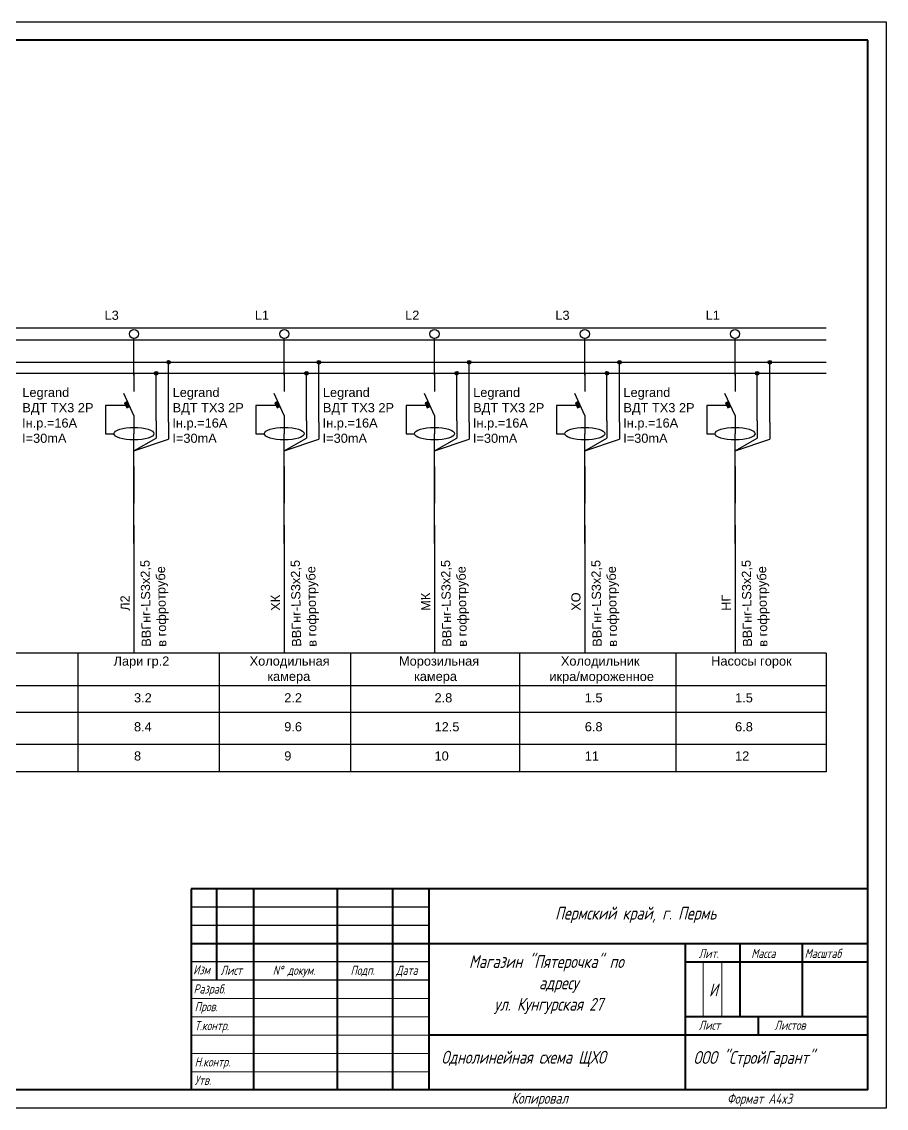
# Model space of a CAD drawing. Header units: millimetres. Extents: x 864 to 1494, y 450 to 747.
# Drawn here: x 1257.8 to 1494.1, y 449.6 to 746.6 of the extents above; entities that cross this region are included whole.
import ezdxf
from ezdxf.enums import TextEntityAlignment as Align

# ---------------------------------------------------------------- set-up
doc = ezdxf.new("R2010")
doc.units = ezdxf.units.MM
doc.layers.add('KONTUR', color=7, linetype='Continuous')
for name, color, linetype, lineweight in [('Основная', 7, 'Continuous', 40), ('текст', 7, 'Continuous', 30), ('тонкая', 7, 'Continuous', 20)]:
    doc.layers.add(name, color=color, linetype=linetype, lineweight=lineweight)
doc.styles.get("Standard").update_dxf_attribs({"font": 'arial.ttf'})
doc.styles.add('стиль1', font='romans.shx', dxfattribs={"width": 0.75, "oblique": 15, "height": 3.5})

# ---------------------------------------------------------------- blocks, each defined once
blk = doc.blocks.new('*U2')
for p, q in [((-11.38, 1.63), (504.29, 1.63)), ((-11.38, -1.63), (504.29, -1.63)), ((-11.38, -7.75), (504.29, -7.73)), ((-11.38, -10.75), (504.29, -10.73))]:
    blk.add_line(p, q)
at = {"char_height": 2.5, "attachment_point": 1}
for s, insert in [('N', (-17.4, -6.18)), ('PE', (-17.78, -10.21))]:
    blk.add_mtext_dynamic_manual_height_columns(s, width=0.9388, gutter_width=12.5, heights=[0], dxfattribs=dict(at, insert=insert))
blk = doc.blocks.new('*U6')
h = blk.add_hatch(color=256)
h.dxf.hatch_style = 1
h.paths.add_polyline_path([(8.98, -7.75, 1), (9.98, -7.75, 1)])
h = blk.add_hatch(color=256)
h.dxf.hatch_style = 1
h.paths.add_polyline_path([(5.56, -10.75, 1), (6.56, -10.75, 1)])
h = blk.add_hatch(color=256)
h.dxf.hatch_style = 1
h.paths.add_polyline_path([(-1.74, -18.47), (-2.58, -18.86), (-1.97, -20.2), (-1.12, -19.81)])
for p, q in [((0, -11.25), (0, -1.25)), ((9.48, -24.08), (9.48, -8.25)), ((0, -10.76), (0, -15.76)), ((6.06, -23.77), (6.06, -11.25)), ((0, -22.27), (-2.75, -16.27)), ((-2.28, -19.53), (-7.74, -19.53)), ((-7.74, -19.53), (-7.74, -27.27)), ((0, -22.27), (0, -27.27)), ((6.06, -23.77), (6.06, -28.46)), ((9.48, -24.08), (9.48, -28.78)), ((-7.74, -27.27), (-5.46, -27.27)), ((0.01, -41.25), (0, -27.27)), ((0, -31.96), (6.06, -28.46)), ((0, -31.96), (9.48, -28.78)), ((0.01, -36.25), (0.01, -46.25)), ((0.01, -57.27), (0.01, -41.25)), ((0.01, -52.27), (0.01, -57.27)), ((0.01, -57.27), (0.01, -87.24))]:
    blk.add_line(p, q)
at = {"linetype": 'Continuous'}
for p, q in [((-1.72, -18.46), (-2.58, -18.86)), ((-2.58, -18.86), (-1.97, -20.2)), ((-1.97, -20.2), (-1.11, -19.81)), ((-1.97, -20.2), (-1.97, -20.2))]:
    blk.add_line(p, q, dxfattribs=at)
for centre, radius in [((0, 0), 1.25), ((9.48, -7.75), 0.5), ((6.06, -10.75), 0.5)]:
    blk.add_circle(centre, radius)
blk.add_ellipse((0, -27.27), major_axis=(-5.46, 0), ratio=0.309309)
for tag, p in [('Подключение', (-8.04, 3.85)), ('УЗО1_001', (-30.51, -17.24)), ('УЗО1_002', (-30.51, -21.42)), ('УЗО1_003', (-30.58, -25.59)), ('УЗО1_004', (-30.58, -29.77)), ('Обозначение_001', (-9.72, -90.67)), ('Обозначение_002', (-9.45, -94.88)), ('ТокРасч', (0.01, -108.63)), ('Колонка', (0.01, -116.61))]:
    blk.add_attdef(tag, p, '', height=2.5)
for tag, p in [('Длина', (2.43, -53.61)), ('Маркер', (-3.63, -75.71)), ('Способ', (6.35, -85.54)), ('Марка', (2.14, -85.54))]:
    blk.add_attdef(tag, text='', height=2.5, rotation=90.9399).set_placement(p, align=Align.TOP_LEFT)
blk.add_attdef('Мощность', text='', height=2.5).set_placement((0.01, -98.22), align=Align.TOP_LEFT)
blk = doc.blocks.new('*U9')
h = blk.add_hatch(color=256)
h.dxf.hatch_style = 1
h.paths.add_polyline_path([(8.98, -7.75, 1), (9.98, -7.75, 1)])
h = blk.add_hatch(color=256)
h.dxf.hatch_style = 1
h.paths.add_polyline_path([(5.56, -10.75, 1), (6.56, -10.75, 1)])
h = blk.add_hatch(color=256)
h.dxf.hatch_style = 1
h.paths.add_polyline_path([(-1.74, -18.47), (-2.58, -18.86), (-1.97, -20.2), (-1.12, -19.81)])
for p, q in [((0, -11.25), (0, -1.25)), ((9.48, -24.08), (9.48, -8.25)), ((0, -10.76), (0, -15.76)), ((6.06, -23.77), (6.06, -11.25)), ((0, -22.27), (-2.75, -16.27)), ((-2.28, -19.53), (-7.74, -19.53)), ((-7.74, -19.53), (-7.74, -27.27)), ((0, -22.27), (0, -27.27)), ((6.06, -23.77), (6.06, -28.46)), ((9.48, -24.08), (9.48, -28.78)), ((-7.74, -27.27), (-5.46, -27.27)), ((0.01, -41.25), (0, -27.27)), ((0, -31.96), (6.06, -28.46)), ((0, -31.96), (9.48, -28.78)), ((0.01, -36.25), (0.01, -46.25)), ((0.01, -57.27), (0.01, -41.25)), ((0.01, -52.27), (0.01, -57.27)), ((0.01, -57.27), (0.01, -87.24))]:
    blk.add_line(p, q)
at = {"linetype": 'Continuous'}
for p, q in [((-1.72, -18.46), (-2.58, -18.86)), ((-2.58, -18.86), (-1.97, -20.2)), ((-1.97, -20.2), (-1.11, -19.81)), ((-1.97, -20.2), (-1.97, -20.2))]:
    blk.add_line(p, q, dxfattribs=at)
for centre, radius in [((0, 0), 1.25), ((9.48, -7.75), 0.5), ((6.06, -10.75), 0.5)]:
    blk.add_circle(centre, radius)
blk.add_ellipse((0, -27.27), major_axis=(-5.46, 0), ratio=0.309309)
for tag, p in [('Подключение', (-8.04, 3.85)), ('УЗО1_001', (-30.51, -17.24)), ('УЗО1_002', (-30.51, -21.42)), ('УЗО1_003', (-30.58, -25.59)), ('УЗО1_004', (-30.58, -29.77)), ('Обозначение_001', (-9.72, -90.67)), ('Обозначение_002', (-9.45, -94.88)), ('ТокРасч', (0.01, -108.63)), ('Колонка', (0.01, -116.61))]:
    blk.add_attdef(tag, p, '', height=2.5)
for tag, p in [('Длина', (2.43, -53.61)), ('Маркер', (-3.63, -75.71)), ('Способ', (6.35, -85.54)), ('Марка', (2.14, -85.54))]:
    blk.add_attdef(tag, text='', height=2.5, rotation=90.9399).set_placement(p, align=Align.TOP_LEFT)
blk.add_attdef('Мощность', text='', height=2.5).set_placement((0.01, -98.22), align=Align.TOP_LEFT)
blk = doc.blocks.new('*U10')
h = blk.add_hatch(color=256)
h.dxf.hatch_style = 1
h.paths.add_polyline_path([(8.98, -7.75, 1), (9.98, -7.75, 1)])
h = blk.add_hatch(color=256)
h.dxf.hatch_style = 1
h.paths.add_polyline_path([(5.56, -10.75, 1), (6.56, -10.75, 1)])
h = blk.add_hatch(color=256)
h.dxf.hatch_style = 1
h.paths.add_polyline_path([(-1.74, -18.47), (-2.58, -18.86), (-1.97, -20.2), (-1.12, -19.81)])
for p, q in [((0, -11.25), (0, -1.25)), ((9.48, -24.08), (9.48, -8.25)), ((0, -10.76), (0, -15.76)), ((6.06, -23.77), (6.06, -11.25)), ((0, -22.27), (-2.75, -16.27)), ((-2.28, -19.53), (-7.74, -19.53)), ((-7.74, -19.53), (-7.74, -27.27)), ((0, -22.27), (0, -27.27)), ((6.06, -23.77), (6.06, -28.46)), ((9.48, -24.08), (9.48, -28.78)), ((-7.74, -27.27), (-5.46, -27.27)), ((0.01, -41.25), (0, -27.27)), ((0, -31.96), (6.06, -28.46)), ((0, -31.96), (9.48, -28.78)), ((0.01, -36.25), (0.01, -46.25)), ((0.01, -57.27), (0.01, -41.25)), ((0.01, -52.27), (0.01, -57.27)), ((0.01, -57.27), (0.01, -87.24))]:
    blk.add_line(p, q)
at = {"linetype": 'Continuous'}
for p, q in [((-1.72, -18.46), (-2.58, -18.86)), ((-2.58, -18.86), (-1.97, -20.2)), ((-1.97, -20.2), (-1.11, -19.81)), ((-1.97, -20.2), (-1.97, -20.2))]:
    blk.add_line(p, q, dxfattribs=at)
for centre, radius in [((0, 0), 1.25), ((9.48, -7.75), 0.5), ((6.06, -10.75), 0.5)]:
    blk.add_circle(centre, radius)
blk.add_ellipse((0, -27.27), major_axis=(-5.46, 0), ratio=0.309309)
for tag, p in [('Подключение', (-8.04, 3.85)), ('УЗО1_001', (-30.51, -17.24)), ('УЗО1_002', (-30.51, -21.42)), ('УЗО1_003', (-30.58, -25.59)), ('УЗО1_004', (-30.58, -29.77)), ('Обозначение_001', (-9.72, -90.67)), ('Обозначение_002', (-9.45, -94.88)), ('ТокРасч', (0.01, -108.63)), ('Колонка', (0.01, -116.61))]:
    blk.add_attdef(tag, p, '', height=2.5)
for tag, p in [('Длина', (2.43, -53.61)), ('Маркер', (-3.63, -75.71)), ('Способ', (6.35, -85.54)), ('Марка', (2.14, -85.54))]:
    blk.add_attdef(tag, text='', height=2.5, rotation=90.9399).set_placement(p, align=Align.TOP_LEFT)
blk.add_attdef('Мощность', text='', height=2.5).set_placement((0.01, -98.22), align=Align.TOP_LEFT)
blk = doc.blocks.new('*U11')
h = blk.add_hatch(color=256)
h.dxf.hatch_style = 1
h.paths.add_polyline_path([(8.98, -7.75, 1), (9.98, -7.75, 1)])
h = blk.add_hatch(color=256)
h.dxf.hatch_style = 1
h.paths.add_polyline_path([(5.56, -10.75, 1), (6.56, -10.75, 1)])
h = blk.add_hatch(color=256)
h.dxf.hatch_style = 1
h.paths.add_polyline_path([(-1.74, -18.47), (-2.58, -18.86), (-1.97, -20.2), (-1.12, -19.81)])
for p, q in [((0, -11.25), (0, -1.25)), ((9.48, -24.08), (9.48, -8.25)), ((0, -10.76), (0, -15.76)), ((6.06, -23.77), (6.06, -11.25)), ((0, -22.27), (-2.75, -16.27)), ((-2.28, -19.53), (-7.74, -19.53)), ((-7.74, -19.53), (-7.74, -27.27)), ((0, -22.27), (0, -27.27)), ((6.06, -23.77), (6.06, -28.46)), ((9.48, -24.08), (9.48, -28.78)), ((-7.74, -27.27), (-5.46, -27.27)), ((0.01, -41.25), (0, -27.27)), ((0, -31.96), (6.06, -28.46)), ((0, -31.96), (9.48, -28.78)), ((0.01, -36.25), (0.01, -46.25)), ((0.01, -57.27), (0.01, -41.25)), ((0.01, -52.27), (0.01, -57.27)), ((0.01, -57.27), (0.01, -87.24))]:
    blk.add_line(p, q)
at = {"linetype": 'Continuous'}
for p, q in [((-1.72, -18.46), (-2.58, -18.86)), ((-2.58, -18.86), (-1.97, -20.2)), ((-1.97, -20.2), (-1.11, -19.81)), ((-1.97, -20.2), (-1.97, -20.2))]:
    blk.add_line(p, q, dxfattribs=at)
for centre, radius in [((0, 0), 1.25), ((9.48, -7.75), 0.5), ((6.06, -10.75), 0.5)]:
    blk.add_circle(centre, radius)
blk.add_ellipse((0, -27.27), major_axis=(-5.46, 0), ratio=0.309309)
for tag, p in [('Подключение', (-8.04, 3.85)), ('УЗО1_001', (-30.51, -17.24)), ('УЗО1_002', (-30.51, -21.42)), ('УЗО1_003', (-30.58, -25.59)), ('УЗО1_004', (-30.58, -29.77)), ('Обозначение_001', (-9.72, -90.67)), ('Обозначение_002', (-9.45, -94.88)), ('ТокРасч', (0.01, -108.63)), ('Колонка', (0.01, -116.61))]:
    blk.add_attdef(tag, p, '', height=2.5)
for tag, p in [('Длина', (2.43, -53.61)), ('Маркер', (-3.63, -75.71)), ('Способ', (6.35, -85.54)), ('Марка', (2.14, -85.54))]:
    blk.add_attdef(tag, text='', height=2.5, rotation=90.9399).set_placement(p, align=Align.TOP_LEFT)
blk.add_attdef('Мощность', text='', height=2.5).set_placement((0.01, -98.22), align=Align.TOP_LEFT)
blk = doc.blocks.new('*U12')
h = blk.add_hatch(color=256)
h.dxf.hatch_style = 1
h.paths.add_polyline_path([(8.98, -7.75, 1), (9.98, -7.75, 1)])
h = blk.add_hatch(color=256)
h.dxf.hatch_style = 1
h.paths.add_polyline_path([(5.56, -10.75, 1), (6.56, -10.75, 1)])
h = blk.add_hatch(color=256)
h.dxf.hatch_style = 1
h.paths.add_polyline_path([(-1.74, -18.47), (-2.58, -18.86), (-1.97, -20.2), (-1.12, -19.81)])
for p, q in [((0, -11.25), (0, -1.25)), ((9.48, -24.08), (9.48, -8.25)), ((0, -10.76), (0, -15.76)), ((6.06, -23.77), (6.06, -11.25)), ((0, -22.27), (-2.75, -16.27)), ((-2.28, -19.53), (-7.74, -19.53)), ((-7.74, -19.53), (-7.74, -27.27)), ((0, -22.27), (0, -27.27)), ((6.06, -23.77), (6.06, -28.46)), ((9.48, -24.08), (9.48, -28.78)), ((-7.74, -27.27), (-5.46, -27.27)), ((0.01, -41.25), (0, -27.27)), ((0, -31.96), (6.06, -28.46)), ((0, -31.96), (9.48, -28.78)), ((0.01, -36.25), (0.01, -46.25)), ((0.01, -57.27), (0.01, -41.25)), ((0.01, -52.27), (0.01, -57.27)), ((0.01, -57.27), (0.01, -87.24))]:
    blk.add_line(p, q)
at = {"linetype": 'Continuous'}
for p, q in [((-1.72, -18.46), (-2.58, -18.86)), ((-2.58, -18.86), (-1.97, -20.2)), ((-1.97, -20.2), (-1.11, -19.81)), ((-1.97, -20.2), (-1.97, -20.2))]:
    blk.add_line(p, q, dxfattribs=at)
for centre, radius in [((0, 0), 1.25), ((9.48, -7.75), 0.5), ((6.06, -10.75), 0.5)]:
    blk.add_circle(centre, radius)
blk.add_ellipse((0, -27.27), major_axis=(-5.46, 0), ratio=0.309309)
for tag, p in [('Подключение', (-8.04, 3.85)), ('УЗО1_001', (-30.51, -17.24)), ('УЗО1_002', (-30.51, -21.42)), ('УЗО1_003', (-30.58, -25.59)), ('УЗО1_004', (-30.58, -29.77)), ('Обозначение_001', (-9.72, -90.67)), ('Обозначение_002', (-9.45, -94.88)), ('ТокРасч', (0.01, -108.63)), ('Колонка', (0.01, -116.61))]:
    blk.add_attdef(tag, p, '', height=2.5)
for tag, p in [('Длина', (2.43, -53.61)), ('Маркер', (-3.63, -75.71)), ('Способ', (6.35, -85.54)), ('Марка', (2.14, -85.54))]:
    blk.add_attdef(tag, text='', height=2.5, rotation=90.9399).set_placement(p, align=Align.TOP_LEFT)
blk.add_attdef('Мощность', text='', height=2.5).set_placement((0.01, -98.22), align=Align.TOP_LEFT)

msp = doc.modelspace()

# ---------------------------------------------------------------- linework, layer by layer
for p, q in [((1477.63, 574.03), (891.4, 574.03)), ((1273.16, 574.03), (1273.16, 541.53)), ((1311.74, 574.03), (1311.74, 541.53)), ((1347.66, 574.03), (1347.66, 541.53)), ((1393.84, 574.03), (1393.84, 541.53)), ((1436.55, 574.03), (1436.55, 541.53)), ((1477.63, 574.03), (1477.63, 541.53)), ((1477.63, 565.11), (891.4, 565.11)), ((1477.63, 557.76), (891.4, 557.76)), ((1477.63, 549.03), (891.4, 549.03)), ((1477.63, 541.53), (891.4, 541.53)), ((1369.09, 504.6), (1304.09, 504.6)), ((1369.09, 499.6), (1304.09, 499.6)), ((1369.09, 489.6), (1304.09, 489.6)), ((1369.09, 484.6), (1304.09, 484.6)), ((1439.09, 454.6), (1439.09, 454.6))]:
    msp.add_line(p, q)
at = {"layer": 'KONTUR'}
for p, q in [((864.09, 746.6), (1494.09, 746.6)), ((1494.09, 746.6), (1494.09, 449.6)), ((1494.09, 449.6), (864.09, 449.6))]:
    msp.add_line(p, q, dxfattribs=at)
at = {"layer": 'Основная'}
for p, q in [((1489.09, 741.6), (872.09, 741.6)), ((1489.09, 454.6), (1489.09, 741.6)), ((1304.09, 509.6), (1304.09, 454.6)), ((1489.09, 509.6), (1304.09, 509.6)), ((1311.09, 484.6), (1311.09, 509.6)), ((1321.09, 509.6), (1321.09, 454.6)), ((1344.09, 454.6), (1344.09, 509.6)), ((1359.09, 509.6), (1359.09, 454.6)), ((1369.09, 509.6), (1369.09, 454.6)), ((1304.09, 494.6), (1489.09, 494.6)), ((1439.09, 494.6), (1439.09, 454.6)), ((1454.09, 494.6), (1454.09, 474.6)), ((1471.09, 494.6), (1471.09, 474.6)), ((1439.09, 489.6), (1489.09, 489.6)), ((1489.09, 474.6), (1439.09, 474.6)), ((1459.09, 474.6), (1459.09, 469.6)), ((1489.09, 469.6), (1369.09, 469.6)), ((1489.09, 454.6), (872.09, 454.6))]:
    msp.add_line(p, q, dxfattribs=at)
at = {"layer": 'тонкая'}
for p, q in [((1444.08, 489.39), (1444.08, 474.6)), ((1449.16, 489.39), (1449.16, 474.6)), ((1304.09, 479.6), (1369.09, 479.6)), ((1369.09, 474.6), (1304.09, 474.6)), ((1369.09, 469.6), (1304.09, 469.6))]:
    msp.add_line(p, q, dxfattribs=at)
for points in [[(1304.09, 464.6), (1369.09, 464.6)], [(1304.09, 459.6), (1369.09, 459.6)]]:
    msp.add_lwpolyline(points, dxfattribs=at)

# ---------------------------------------------------------------- block references
ref = msp.add_blockref('*U9', (1288.46, 661.27))
ref.add_attrib('Подключение', 'L3', (1280.43, 665.12), dxfattribs={"height": 2.5})
ref.add_attrib('Маркер', 'Л2', dxfattribs={"height": 2.5, "rotation": 90.9399}).set_placement((1284.83, 585.56), align=Align.TOP_LEFT)
ref.add_attrib('Марка', 'ВВГнг-LS3x2,5', dxfattribs={"height": 2.5, "rotation": 90.9399}).set_placement((1290.61, 575.73), align=Align.TOP_LEFT)
ref.add_attrib('Способ', 'в гофротрубе', dxfattribs={"height": 2.5, "rotation": 90.9399}).set_placement((1294.82, 575.73), align=Align.TOP_LEFT)
ref.add_attrib('Обозначение_001', '    Лари гр.2', (1279.02, 570.59), dxfattribs={"height": 2.5})
ref.add_attrib('Мощность', '3.2', dxfattribs={"height": 2.5}).set_placement((1288.47, 563.05), align=Align.TOP_LEFT)
ref.add_attrib('ТокРасч', '8.4', (1288.47, 552.64), dxfattribs={"height": 2.5})
ref.add_attrib('Колонка', '8', (1288.47, 544.66), dxfattribs={"height": 2.5})
ref.add_attrib('УЗО1_001', 'Legrand', (1257.95, 644.03), dxfattribs={"height": 2.5})
ref.add_attrib('УЗО1_002', 'ВДТ TX3 2P', (1257.95, 639.85), dxfattribs={"height": 2.5})
ref.add_attrib('УЗО1_003', 'Iн.р.=16А', (1257.88, 635.68), dxfattribs={"height": 2.5})
ref.add_attrib('УЗО1_004', 'I=30mA', (1257.88, 631.5), dxfattribs={"height": 2.5})
ref = msp.add_blockref('*U6', (1329.54, 661.27))
ref.add_attrib('Подключение', 'L1', (1321.5, 665.12), dxfattribs={"height": 2.5})
ref.add_attrib('Маркер', 'ХК', dxfattribs={"height": 2.5, "rotation": 90.9399}).set_placement((1325.91, 585.56), align=Align.TOP_LEFT)
ref.add_attrib('Марка', 'ВВГнг-LS3x2,5', dxfattribs={"height": 2.5, "rotation": 90.9399}).set_placement((1331.68, 575.73), align=Align.TOP_LEFT)
ref.add_attrib('Способ', 'в гофротрубе', dxfattribs={"height": 2.5, "rotation": 90.9399}).set_placement((1335.89, 575.73), align=Align.TOP_LEFT)
ref.add_attrib('Обозначение_001', 'Холодильная', (1320.08, 570.6), dxfattribs={"height": 2.5})
ref.add_attrib('Мощность', '2.2', dxfattribs={"height": 2.5}).set_placement((1329.54, 563.05), align=Align.TOP_LEFT)
ref.add_attrib('ТокРасч', '9.6', (1329.54, 552.64), dxfattribs={"height": 2.5})
ref.add_attrib('Колонка', '9', (1329.54, 544.66), dxfattribs={"height": 2.5})
ref.add_attrib('УЗО1_001', 'Legrand', (1299.03, 644.03), dxfattribs={"height": 2.5})
ref.add_attrib('Обозначение_002', '     камера', (1320.09, 566.43), dxfattribs={"height": 2.5})
ref.add_attrib('УЗО1_002', 'ВДТ TX3 2P', (1299.03, 639.85), dxfattribs={"height": 2.5})
ref.add_attrib('УЗО1_003', 'Iн.р.=16А', (1298.96, 635.68), dxfattribs={"height": 2.5})
ref.add_attrib('УЗО1_004', 'I=30mA', (1298.96, 631.5), dxfattribs={"height": 2.5})
ref = msp.add_blockref('*U10', (1370.61, 661.27))
ref.add_attrib('Подключение', 'L2', (1362.58, 665.12), dxfattribs={"height": 2.5})
ref.add_attrib('Маркер', 'МК', dxfattribs={"height": 2.5, "rotation": 90.9399}).set_placement((1366.98, 585.56), align=Align.TOP_LEFT)
ref.add_attrib('Марка', 'ВВГнг-LS3x2,5', dxfattribs={"height": 2.5, "rotation": 90.9399}).set_placement((1372.76, 575.73), align=Align.TOP_LEFT)
ref.add_attrib('Способ', 'в гофротрубе', dxfattribs={"height": 2.5, "rotation": 90.9399}).set_placement((1376.97, 575.73), align=Align.TOP_LEFT)
ref.add_attrib('Обозначение_001', 'Морозильная', (1360.91, 570.6), dxfattribs={"height": 2.5})
ref.add_attrib('Мощность', '2.8', dxfattribs={"height": 2.5}).set_placement((1370.62, 563.05), align=Align.TOP_LEFT)
ref.add_attrib('ТокРасч', '12.5', (1370.62, 552.64), dxfattribs={"height": 2.5})
ref.add_attrib('Колонка', '10', (1370.62, 544.66), dxfattribs={"height": 2.5})
ref.add_attrib('УЗО1_001', 'Legrand', (1340.1, 644.03), dxfattribs={"height": 2.5})
ref.add_attrib('Обозначение_002', '    камера', (1361.17, 566.43), dxfattribs={"height": 2.5})
ref.add_attrib('УЗО1_002', 'ВДТ TX3 2P', (1340.1, 639.85), dxfattribs={"height": 2.5})
ref.add_attrib('УЗО1_003', 'Iн.р.=16А', (1340.03, 635.68), dxfattribs={"height": 2.5})
ref.add_attrib('УЗО1_004', 'I=30mA', (1340.03, 631.5), dxfattribs={"height": 2.5})
ref = msp.add_blockref('*U11', (1411.69, 661.27))
ref.add_attrib('Подключение', 'L3', (1403.65, 665.12), dxfattribs={"height": 2.5})
ref.add_attrib('Маркер', 'ХО', dxfattribs={"height": 2.5, "rotation": 90.9399}).set_placement((1408.06, 585.56), align=Align.TOP_LEFT)
ref.add_attrib('Марка', 'ВВГнг-LS3x2,5', dxfattribs={"height": 2.5, "rotation": 90.9399}).set_placement((1413.83, 575.73), align=Align.TOP_LEFT)
ref.add_attrib('Способ', 'в гофротрубе', dxfattribs={"height": 2.5, "rotation": 90.9399}).set_placement((1418.04, 575.73), align=Align.TOP_LEFT)
ref.add_attrib('Обозначение_001', '   Холодильник', (1402.24, 570.6), dxfattribs={"height": 2.5})
ref.add_attrib('Мощность', '1.5', dxfattribs={"height": 2.5}).set_placement((1411.69, 563.05), align=Align.TOP_LEFT)
ref.add_attrib('ТокРасч', '6.8', (1411.69, 552.64), dxfattribs={"height": 2.5})
ref.add_attrib('Колонка', '11', (1411.69, 544.66), dxfattribs={"height": 2.5})
ref.add_attrib('УЗО1_001', 'Legrand', (1381.18, 644.03), dxfattribs={"height": 2.5})
ref.add_attrib('Обозначение_002', 'икра/мороженное', (1402.01, 566.39), dxfattribs={"height": 2.5})
ref.add_attrib('УЗО1_002', 'ВДТ TX3 2P', (1381.18, 639.85), dxfattribs={"height": 2.5})
ref.add_attrib('УЗО1_003', 'Iн.р.=16А', (1381.11, 635.68), dxfattribs={"height": 2.5})
ref.add_attrib('УЗО1_004', 'I=30mA', (1381.11, 631.5), dxfattribs={"height": 2.5})
ref = msp.add_blockref('*U12', (1452.76, 661.27))
ref.add_attrib('Подключение', 'L1', (1444.73, 665.12), dxfattribs={"height": 2.5})
ref.add_attrib('Маркер', 'НГ', dxfattribs={"height": 2.5, "rotation": 90.9399}).set_placement((1449.13, 585.56), align=Align.TOP_LEFT)
ref.add_attrib('Марка', 'ВВГнг-LS3x2,5', dxfattribs={"height": 2.5, "rotation": 90.9399}).set_placement((1454.91, 575.73), align=Align.TOP_LEFT)
ref.add_attrib('Способ', 'в гофротрубе', dxfattribs={"height": 2.5, "rotation": 90.9399}).set_placement((1459.12, 575.73), align=Align.TOP_LEFT)
ref.add_attrib('Обозначение_001', '   Насосы горок', (1443.32, 570.6), dxfattribs={"height": 2.5})
ref.add_attrib('Мощность', '1.5', dxfattribs={"height": 2.5}).set_placement((1452.77, 563.05), align=Align.TOP_LEFT)
ref.add_attrib('ТокРасч', '6.8', (1452.77, 552.64), dxfattribs={"height": 2.5})
ref.add_attrib('Колонка', '12', (1452.77, 544.66), dxfattribs={"height": 2.5})
ref.add_attrib('УЗО1_001', 'Legrand', (1422.25, 644.03), dxfattribs={"height": 2.5})
ref.add_attrib('УЗО1_002', 'ВДТ TX3 2P', (1422.25, 639.85), dxfattribs={"height": 2.5})
ref.add_attrib('УЗО1_003', 'Iн.р.=16А', (1422.18, 635.68), dxfattribs={"height": 2.5})
ref.add_attrib('УЗО1_004', 'I=30mA', (1422.18, 631.5), dxfattribs={"height": 2.5})
msp.add_blockref('*U2', (973.34, 661.27))

# ---------------------------------------------------------------- texts
at = {"char_height": 3.5, "attachment_point": 1, "style": 'стиль1'}
for s, width, insert in [('Пермский край, г. Пермь', 63.7416, (1403.57, 504.68)), ('\\pi5.0065;Магазин "Пятерочка" по\\P\\pi24.136;адресу \\P\\pi11.913;ул. Кунгурская 27', 61.388, (1375.03, 491.45)), ('И', 3.5309, (1445.63, 483.72)), ('Однолинейная схема ЩХО', 65.7745, (1372.48, 465.3)), ('ООО "СтройГарант"', 46.337, (1441.38, 465.23))]:
    msp.add_mtext_dynamic_manual_height_columns(s, width=width, gutter_width=12.5, heights=[0], dxfattribs=dict(at, insert=insert))
at = {"layer": 'текст', "style": 'стиль1', "oblique": 15, "width": 0.75}
for s, height, p in [('Лит.', 2.5, (1442.81, 490.67)), ('Масса', 2.5, (1457.18, 490.67)), ('Масштаб', 2.5, (1471.78, 490.67)), ('Изм', 2.5, (1304.64, 486.21)), ('Лист', 2.5, (1312.11, 486.06)), ('N%%d докум. ', 2.5, (1326.4, 486.06)), ('Подп.', 2.5, (1347.65, 486.06)), ('Дата', 2.5, (1360.1, 486.06)), ('Разраб.', 2.5, (1304.75, 480.96)), ('Пров.', 2.5, (1305.05, 476.13)), ('Т.контр.', 2.5, (1305.05, 470.94)), ('Лист', 2.5, (1442.81, 471.05)), ('Листов', 2.5, (1463.53, 471.05)), ('Н.контр.', 2.5, (1305.05, 461.01)), ('Утв.', 2.5, (1305.05, 456)), ('Копировал', 3, (1391.63, 450.85)), ('Формат А4x3', 2.75, (1450.55, 450.85))]:
    msp.add_text(s, height=height, dxfattribs=at).set_placement(p)

doc.saveas('drawing.dxf')
